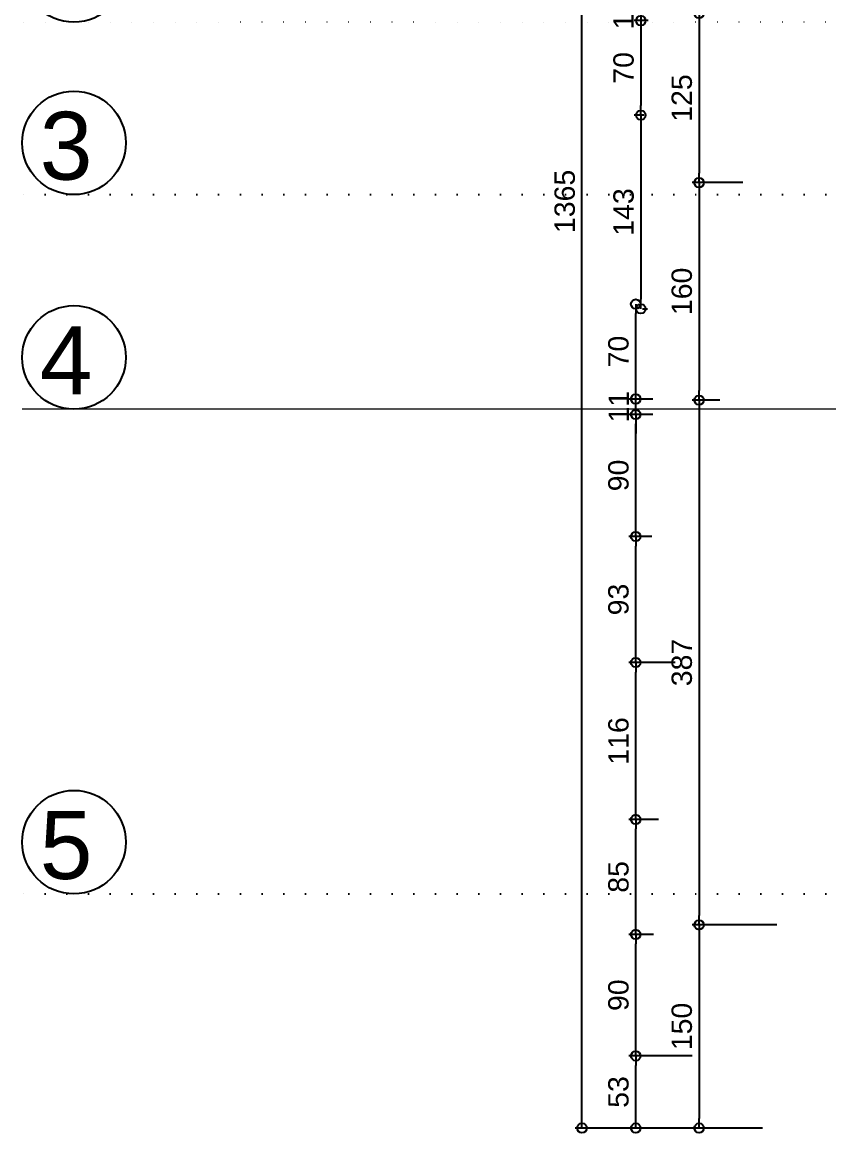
# Model space of a CAD drawing. Header units: millimetres. Extents: x 676 to 5035, y 216 to 2687.
# Drawn here: x 676 to 1270, y 680 to 1498 of the extents above; entities that cross this region are included whole.
import ezdxf

# ---------------------------------------------------------------- set-up
doc = ezdxf.new("R2010")
doc.units = ezdxf.units.MM
doc.linetypes.add('DOT2', pattern=[3.175, 0, -3.175])
doc.layers.add('SEM_AKS', color=161, linetype='Continuous')
doc.layers.add('SEM_TARAMA', color=253, linetype='Continuous', lineweight=5)
doc.styles.get("Standard").update_dxf_attribs({"font": 'arial.ttf'})
doc.dimstyles.new('1-50-2', dxfattribs={"dimtxt": 15, "dimasz": 7, "dimexe": 5, "dimexo": 5, "dimgap": 5, "dimtad": 1, "dimdec": 0, "dimtxsty": 'Standard', "dimblk": 'ORIGIN', "dimcen": 5, "dimdle": 7, "dimclrd": 256, "dimclre": 256, "dimclrt": 256, "dimadec": 0, "dimazin": 0, "dimtfac": 1, "dimtdec": 0, "dimtix": 1, "dimtmove": 0, "dimatfit": 3, "dimldrblk": 'ORIGIN', "dimfxl": 1, "dimlwd": -1, "dimlwe": -1, "dimarcsym": 0})

# ---------------------------------------------------------------- blocks, each defined once
blk = doc.blocks.new('_Origin')
at = {"color": 0, "linetype": 'ByBlock', "lineweight": -2}
blk.add_line((0, 0), (-1, 0), dxfattribs=at)
blk.add_circle((0, 0), 0.5, dxfattribs=at)
blk = doc.blocks.new('*D93')
at = {"transparency": 16777216}
for p, q in [((1234.33, 1504.11), (1169.91, 1504.11)), ((1174.91, 1497.11), (1174.91, 1386.47)), ((1207.08, 1379.47), (1169.91, 1379.47))]:
    blk.add_line(p, q, dxfattribs=at)
at = {"layer": 'Defpoints', "color": 0, "transparency": 16777216}
for p in [(1239.33, 1504.11), (1174.91, 1379.47), (1212.08, 1379.47)]:
    blk.add_point(p, dxfattribs=at)
at = {"transparency": 16777216, "xscale": 7, "yscale": 7, "zscale": 7}
for p, rotation in [((1174.91, 1504.11), 90), ((1174.91, 1379.47), 270)]:
    blk.add_blockref('_Origin', p, dxfattribs=dict(at, rotation=rotation))
at = {"transparency": 16777216, "insert": (1162.25, 1441.79), "char_height": 15, "attachment_point": 5, "rotation": 90}
blk.add_mtext('125', dxfattribs=at)
blk = doc.blocks.new('*D94')
at = {"transparency": 16777216}
for p, q in [((1207.08, 1379.47), (1169.91, 1379.47)), ((1174.91, 1372.47), (1174.91, 1226.34)), ((1190.22, 1219.34), (1169.91, 1219.34))]:
    blk.add_line(p, q, dxfattribs=at)
at = {"layer": 'Defpoints', "color": 0, "transparency": 16777216}
for p in [(1212.08, 1379.47), (1174.91, 1219.34), (1195.22, 1219.34)]:
    blk.add_point(p, dxfattribs=at)
at = {"transparency": 16777216, "xscale": 7, "yscale": 7, "zscale": 7}
for p, rotation in [((1174.91, 1379.47), 90), ((1174.91, 1219.34), 270)]:
    blk.add_blockref('_Origin', p, dxfattribs=dict(at, rotation=rotation))
at = {"transparency": 16777216, "insert": (1162.25, 1299.4), "char_height": 15, "attachment_point": 5, "rotation": 90}
blk.add_mtext('160', dxfattribs=at)
blk = doc.blocks.new('*D95')
at = {"transparency": 16777216}
for p, q in [((1190.22, 1219.34), (1169.91, 1219.34)), ((1174.91, 1212.34), (1174.91, 839.82)), ((1232.17, 832.82), (1169.91, 832.82))]:
    blk.add_line(p, q, dxfattribs=at)
at = {"layer": 'Defpoints', "color": 0, "transparency": 16777216}
for p in [(1195.22, 1219.34), (1174.91, 832.82), (1237.17, 832.82)]:
    blk.add_point(p, dxfattribs=at)
at = {"transparency": 16777216, "xscale": 7, "yscale": 7, "zscale": 7}
for p, rotation in [((1174.91, 1219.34), 90), ((1174.91, 832.82), 270)]:
    blk.add_blockref('_Origin', p, dxfattribs=dict(at, rotation=rotation))
at = {"transparency": 16777216, "insert": (1162.25, 1026.08), "char_height": 15, "attachment_point": 5, "rotation": 90}
blk.add_mtext('387', dxfattribs=at)
blk = doc.blocks.new('*D96')
at = {"transparency": 16777216}
for p, q in [((1232.17, 832.82), (1169.91, 832.82)), ((1174.91, 825.82), (1174.91, 690.23)), ((1221.7, 683.23), (1169.91, 683.23))]:
    blk.add_line(p, q, dxfattribs=at)
at = {"layer": 'Defpoints', "color": 0, "transparency": 16777216}
for p in [(1237.17, 832.82), (1174.91, 683.23), (1226.7, 683.23)]:
    blk.add_point(p, dxfattribs=at)
at = {"transparency": 16777216, "xscale": 7, "yscale": 7, "zscale": 7}
for p, rotation in [((1174.91, 832.82), 90), ((1174.91, 683.23), 270)]:
    blk.add_blockref('_Origin', p, dxfattribs=dict(at, rotation=rotation))
at = {"transparency": 16777216, "insert": (1162.25, 758.02), "char_height": 15, "attachment_point": 5, "rotation": 90}
blk.add_mtext('150', dxfattribs=at)
blk = doc.blocks.new('*D97')
at = {"transparency": 16777216}
for p, q in [((1169.91, 736.31), (1123.23, 736.31)), ((1128.23, 690.23), (1128.23, 729.31)), ((1169.91, 683.23), (1123.23, 683.23))]:
    blk.add_line(p, q, dxfattribs=at)
at = {"layer": 'Defpoints', "color": 0, "transparency": 16777216}
for p in [(1128.23, 736.31), (1174.91, 736.31), (1174.91, 683.23)]:
    blk.add_point(p, dxfattribs=at)
at = {"transparency": 16777216, "xscale": 7, "yscale": 7, "zscale": 7}
for p, rotation in [((1128.23, 736.31), 90), ((1128.23, 683.23), 270)]:
    blk.add_blockref('_Origin', p, dxfattribs=dict(at, rotation=rotation))
at = {"transparency": 16777216, "insert": (1115.57, 709.77), "char_height": 15, "attachment_point": 5, "rotation": 90}
blk.add_mtext('53', dxfattribs=at)
blk = doc.blocks.new('*D98')
at = {"transparency": 16777216}
for p, q in [((1141.23, 825.83), (1123.23, 825.83)), ((1128.23, 743.31), (1128.23, 818.83)), ((1169.91, 736.31), (1123.23, 736.31))]:
    blk.add_line(p, q, dxfattribs=at)
at = {"layer": 'Defpoints', "color": 0, "transparency": 16777216}
for p in [(1128.23, 825.83), (1146.23, 825.83), (1174.91, 736.31)]:
    blk.add_point(p, dxfattribs=at)
at = {"transparency": 16777216, "xscale": 7, "yscale": 7, "zscale": 7}
for p, rotation in [((1128.23, 825.83), 90), ((1128.23, 736.31), 270)]:
    blk.add_blockref('_Origin', p, dxfattribs=dict(at, rotation=rotation))
at = {"transparency": 16777216, "insert": (1115.57, 781.07), "char_height": 15, "attachment_point": 5, "rotation": 90}
blk.add_mtext('90', dxfattribs=at)
blk = doc.blocks.new('*D99')
at = {"transparency": 16777216}
for p, q in [((1144.96, 910.52), (1123.23, 910.52)), ((1128.23, 832.83), (1128.23, 903.52)), ((1141.23, 825.83), (1123.23, 825.83))]:
    blk.add_line(p, q, dxfattribs=at)
at = {"layer": 'Defpoints', "color": 0, "transparency": 16777216}
for p in [(1128.23, 910.52), (1149.96, 910.52), (1146.23, 825.83)]:
    blk.add_point(p, dxfattribs=at)
at = {"transparency": 16777216, "xscale": 7, "yscale": 7, "zscale": 7}
for p, rotation in [((1128.23, 910.52), 90), ((1128.23, 825.83), 270)]:
    blk.add_blockref('_Origin', p, dxfattribs=dict(at, rotation=rotation))
at = {"transparency": 16777216, "insert": (1115.57, 868.17), "char_height": 15, "attachment_point": 5, "rotation": 90}
blk.add_mtext('85', dxfattribs=at)
blk = doc.blocks.new('*D100')
at = {"transparency": 16777216}
for p, q in [((1157.25, 1026.08), (1123.23, 1026.08)), ((1128.23, 917.52), (1128.23, 1019.08)), ((1144.96, 910.52), (1123.23, 910.52))]:
    blk.add_line(p, q, dxfattribs=at)
at = {"layer": 'Defpoints', "color": 0, "transparency": 16777216}
for p in [(1128.23, 1026.08), (1162.25, 1026.08), (1149.96, 910.52)]:
    blk.add_point(p, dxfattribs=at)
at = {"transparency": 16777216, "xscale": 7, "yscale": 7, "zscale": 7}
for p, rotation in [((1128.23, 1026.08), 90), ((1128.23, 910.52), 270)]:
    blk.add_blockref('_Origin', p, dxfattribs=dict(at, rotation=rotation))
at = {"transparency": 16777216, "insert": (1115.57, 968.3), "char_height": 15, "attachment_point": 5, "rotation": 90}
blk.add_mtext('116', dxfattribs=at)
blk = doc.blocks.new('*D101')
at = {"transparency": 16777216}
for p, q in [((1140.07, 1118.86), (1123.23, 1118.86)), ((1128.23, 1033.08), (1128.23, 1111.86)), ((1157.25, 1026.08), (1123.23, 1026.08))]:
    blk.add_line(p, q, dxfattribs=at)
at = {"layer": 'Defpoints', "color": 0, "transparency": 16777216}
for p in [(1128.23, 1118.86), (1145.07, 1118.86), (1162.25, 1026.08)]:
    blk.add_point(p, dxfattribs=at)
at = {"transparency": 16777216, "xscale": 7, "yscale": 7, "zscale": 7}
for p, rotation in [((1128.23, 1118.86), 90), ((1128.23, 1026.08), 270)]:
    blk.add_blockref('_Origin', p, dxfattribs=dict(at, rotation=rotation))
at = {"transparency": 16777216, "insert": (1115.57, 1072.47), "char_height": 15, "attachment_point": 5, "rotation": 90}
blk.add_mtext('93', dxfattribs=at)
blk = doc.blocks.new('*D102')
at = {"transparency": 16777216}
for p, q in [((1140.79, 1208.79), (1123.23, 1208.79)), ((1128.23, 1125.86), (1128.23, 1201.79)), ((1140.07, 1118.86), (1123.23, 1118.86))]:
    blk.add_line(p, q, dxfattribs=at)
at = {"layer": 'Defpoints', "color": 0, "transparency": 16777216}
for p in [(1128.23, 1208.79), (1145.79, 1208.79), (1145.07, 1118.86)]:
    blk.add_point(p, dxfattribs=at)
at = {"transparency": 16777216, "xscale": 7, "yscale": 7, "zscale": 7}
for p, rotation in [((1128.23, 1208.79), 90), ((1128.23, 1118.86), 270)]:
    blk.add_blockref('_Origin', p, dxfattribs=dict(at, rotation=rotation))
at = {"transparency": 16777216, "insert": (1115.57, 1163.83), "char_height": 15, "attachment_point": 5, "rotation": 90}
blk.add_mtext('90', dxfattribs=at)
blk = doc.blocks.new('*D103')
at = {"transparency": 16777216}
for p, q in [((1128.23, 1227.14), (1128.23, 1234.14)), ((1140.79, 1220.14), (1123.23, 1220.14)), ((1128.23, 1208.79), (1128.23, 1220.14)), ((1140.79, 1208.79), (1123.23, 1208.79)), ((1128.23, 1201.79), (1128.23, 1194.79))]:
    blk.add_line(p, q, dxfattribs=at)
at = {"layer": 'Defpoints', "color": 0, "transparency": 16777216}
for p in [(1128.23, 1220.14), (1145.79, 1220.14), (1145.79, 1208.79)]:
    blk.add_point(p, dxfattribs=at)
at = {"transparency": 16777216, "xscale": 7, "yscale": 7, "zscale": 7}
for p, rotation in [((1128.23, 1220.14), 270), ((1128.23, 1208.79), 90)]:
    blk.add_blockref('_Origin', p, dxfattribs=dict(at, rotation=rotation))
at = {"transparency": 16777216, "insert": (1115.7, 1214.47), "char_height": 15, "attachment_point": 5, "rotation": 90}
blk.add_mtext('11', dxfattribs=at)
blk = doc.blocks.new('*D104')
at = {"transparency": 16777216}
for p, q in [((1128.23, 1227.14), (1128.23, 1283.05)), ((1140.79, 1220.14), (1123.23, 1220.14))]:
    blk.add_line(p, q, dxfattribs=at)
at = {"layer": 'Defpoints', "color": 0, "transparency": 16777216}
for p in [(1128.23, 1290.05), (1128.23, 1290.05), (1145.79, 1220.14)]:
    blk.add_point(p, dxfattribs=at)
at = {"transparency": 16777216, "xscale": 7, "yscale": 7, "zscale": 7}
for p, rotation in [((1128.23, 1290.05), 90), ((1128.23, 1220.14), 270)]:
    blk.add_blockref('_Origin', p, dxfattribs=dict(at, rotation=rotation))
at = {"transparency": 16777216, "insert": (1115.57, 1255.09), "char_height": 15, "attachment_point": 5, "rotation": 90}
blk.add_mtext('70', dxfattribs=at)
blk = doc.blocks.new('*D111')
at = {"transparency": 16777216}
for p, q in [((1132.01, 1516.28), (1132.01, 1523.28)), ((1137.53, 1509.28), (1127.01, 1509.28)), ((1132.01, 1509.28), (1132.01, 1498.79)), ((1137.53, 1498.79), (1127.01, 1498.79)), ((1132.01, 1491.79), (1132.01, 1484.79))]:
    blk.add_line(p, q, dxfattribs=at)
at = {"layer": 'Defpoints', "color": 0, "transparency": 16777216}
for p in [(1142.53, 1509.28), (1132.01, 1498.79), (1142.53, 1498.79)]:
    blk.add_point(p, dxfattribs=at)
at = {"transparency": 16777216, "xscale": 7, "yscale": 7, "zscale": 7}
for p, rotation in [((1132.01, 1509.28), 270), ((1132.01, 1498.79), 90)]:
    blk.add_blockref('_Origin', p, dxfattribs=dict(at, rotation=rotation))
at = {"transparency": 16777216, "insert": (1119.35, 1504.04), "char_height": 15, "attachment_point": 5, "rotation": 90}
blk.add_mtext('10', dxfattribs=at)
blk = doc.blocks.new('*D112')
at = {"transparency": 16777216}
for p, q in [((1137.53, 1498.79), (1127.01, 1498.79)), ((1132.01, 1491.79), (1132.01, 1436.19)), ((1134.45, 1429.19), (1127.01, 1429.19))]:
    blk.add_line(p, q, dxfattribs=at)
at = {"layer": 'Defpoints', "color": 0, "transparency": 16777216}
for p in [(1142.53, 1498.79), (1132.01, 1429.19), (1139.45, 1429.19)]:
    blk.add_point(p, dxfattribs=at)
at = {"transparency": 16777216, "xscale": 7, "yscale": 7, "zscale": 7}
for p, rotation in [((1132.01, 1498.79), 90), ((1132.01, 1429.19), 270)]:
    blk.add_blockref('_Origin', p, dxfattribs=dict(at, rotation=rotation))
at = {"transparency": 16777216, "insert": (1119.35, 1463.99), "char_height": 15, "attachment_point": 5, "rotation": 90}
blk.add_mtext('70', dxfattribs=at)
blk = doc.blocks.new('*D113')
at = {"transparency": 16777216}
for p, q in [((1134.45, 1429.19), (1127.01, 1429.19)), ((1132.01, 1422.19), (1132.01, 1293.55)), ((1133.23, 1286.55), (1137.01, 1286.55))]:
    blk.add_line(p, q, dxfattribs=at)
at = {"layer": 'Defpoints', "color": 0, "transparency": 16777216}
for p in [(1139.45, 1429.19), (1128.23, 1286.55), (1132.01, 1286.55)]:
    blk.add_point(p, dxfattribs=at)
at = {"transparency": 16777216, "xscale": 7, "yscale": 7, "zscale": 7}
for p, rotation in [((1132.01, 1429.19), 90), ((1132.01, 1286.55), 270)]:
    blk.add_blockref('_Origin', p, dxfattribs=dict(at, rotation=rotation))
at = {"transparency": 16777216, "insert": (1119.35, 1357.87), "char_height": 15, "attachment_point": 5, "rotation": 90}
blk.add_mtext('143', dxfattribs=at)
blk = doc.blocks.new('*D114')
at = {"transparency": 16777216}
for p, q in [((1123.23, 2048.11), (1083.65, 2048.11)), ((1088.65, 690.23), (1088.65, 2041.11)), ((1123.23, 683.23), (1083.65, 683.23))]:
    blk.add_line(p, q, dxfattribs=at)
at = {"layer": 'Defpoints', "color": 0, "transparency": 16777216}
for p in [(1088.65, 2048.11), (1128.23, 2048.11), (1128.23, 683.23)]:
    blk.add_point(p, dxfattribs=at)
at = {"transparency": 16777216, "xscale": 7, "yscale": 7, "zscale": 7}
for p, rotation in [((1088.65, 2048.11), 90), ((1088.65, 683.23), 270)]:
    blk.add_blockref('_Origin', p, dxfattribs=dict(at, rotation=rotation))
at = {"transparency": 16777216, "insert": (1075.99, 1365.67), "char_height": 15, "attachment_point": 5, "rotation": 90}
blk.add_mtext('1365', dxfattribs=at)

msp = doc.modelspace()

# ---------------------------------------------------------------- linework, layer by layer
at = {"layer": 'SEM_AKS', "linetype": 'DOT2', "ltscale": 5}
for p, q in [((4958.48, 1497.64), (676.2, 1497.64)), ((4958.48, 1370.64), (676.2, 1370.64)), ((4958.48, 855.64), (676.2, 855.64))]:
    msp.add_line(p, q, dxfattribs=at)
at = {"layer": 'SEM_AKS', "ltscale": 5}
for centre in [(714.34, 1535.78), (714.34, 1408.78), (714.34, 1250.78), (714.34, 893.78)]:
    msp.add_circle(centre, 38.14, dxfattribs=at)
at = {"layer": 'SEM_TARAMA'}
msp.add_line((4958.48, 1212.64), (676.2, 1212.64), dxfattribs=at)

# ---------------------------------------------------------------- texts
at = {"layer": 'SEM_AKS', "linetype": 'DOT2', "ltscale": 5}
for s, p in [('3', (689.12, 1381.66)), ('4', (689.12, 1223.66)), ('5', (689.12, 866.66))]:
    msp.add_text(s, height=50, dxfattribs=at).set_placement(p)

# ---------------------------------------------------------------- dimensions: what is measured, and where the dimension line sits
for base, p1, p2, picture, middle in [((1088.65, 2048.11), (1128.23, 683.23), (1128.23, 2048.11), '*D114', (1075.99, 1365.67)), ((1128.23, 736.31), (1174.91, 683.23), (1174.91, 736.31), '*D97', (1115.57, 709.77))]:
    dim = msp.add_linear_dim(base=base, p1=p1, p2=p2, angle=90, dimstyle='1-50-2')
    dim.commit()
    dim.dimension.update_dxf_attribs({"geometry": picture, "text_midpoint": middle})
for base, p1, p2, picture, middle in [((1132.01, 1498.79), (1142.53, 1509.28), (1142.53, 1498.79), '*D111', (1119.35, 1504.04)), ((1174.91, 1379.47), (1239.33, 1504.11), (1212.08, 1379.47), '*D93', (1162.25, 1441.79)), ((1132.01, 1429.19), (1142.53, 1498.79), (1139.45, 1429.19), '*D112', (1119.35, 1463.99)), ((1132.01, 1286.55), (1139.45, 1429.19), (1128.23, 1286.55), '*D113', (1119.35, 1357.87)), ((1174.91, 1219.34), (1212.08, 1379.47), (1195.22, 1219.34), '*D94', (1162.25, 1299.4)), ((1128.23, 1290.05), (1145.79, 1220.14), (1128.23, 1290.05), '*D104', (1115.57, 1255.09)), ((1128.23, 1220.14), (1145.79, 1208.79), (1145.79, 1220.14), '*D103', (1115.7, 1214.47)), ((1174.91, 832.82), (1195.22, 1219.34), (1237.17, 832.82), '*D95', (1162.25, 1026.08)), ((1128.23, 1208.79), (1145.07, 1118.86), (1145.79, 1208.79), '*D102', (1115.57, 1163.83)), ((1128.23, 1118.86), (1162.25, 1026.08), (1145.07, 1118.86), '*D101', (1115.57, 1072.47)), ((1128.23, 1026.08), (1149.96, 910.52), (1162.25, 1026.08), '*D100', (1115.57, 968.3)), ((1128.23, 910.52), (1146.23, 825.83), (1149.96, 910.52), '*D99', (1115.57, 868.17)), ((1174.91, 683.23), (1237.17, 832.82), (1226.7, 683.23), '*D96', (1162.25, 758.02)), ((1128.23, 825.83), (1174.91, 736.31), (1146.23, 825.83), '*D98', (1115.57, 781.07))]:
    dim = msp.add_linear_dim(base=base, p1=p1, p2=p2, angle=90, dimstyle='1-50-2', override={"dimtmove": 1})
    dim.commit()
    dim.dimension.update_dxf_attribs({"geometry": picture, "text_midpoint": middle})

doc.saveas('drawing.dxf')
